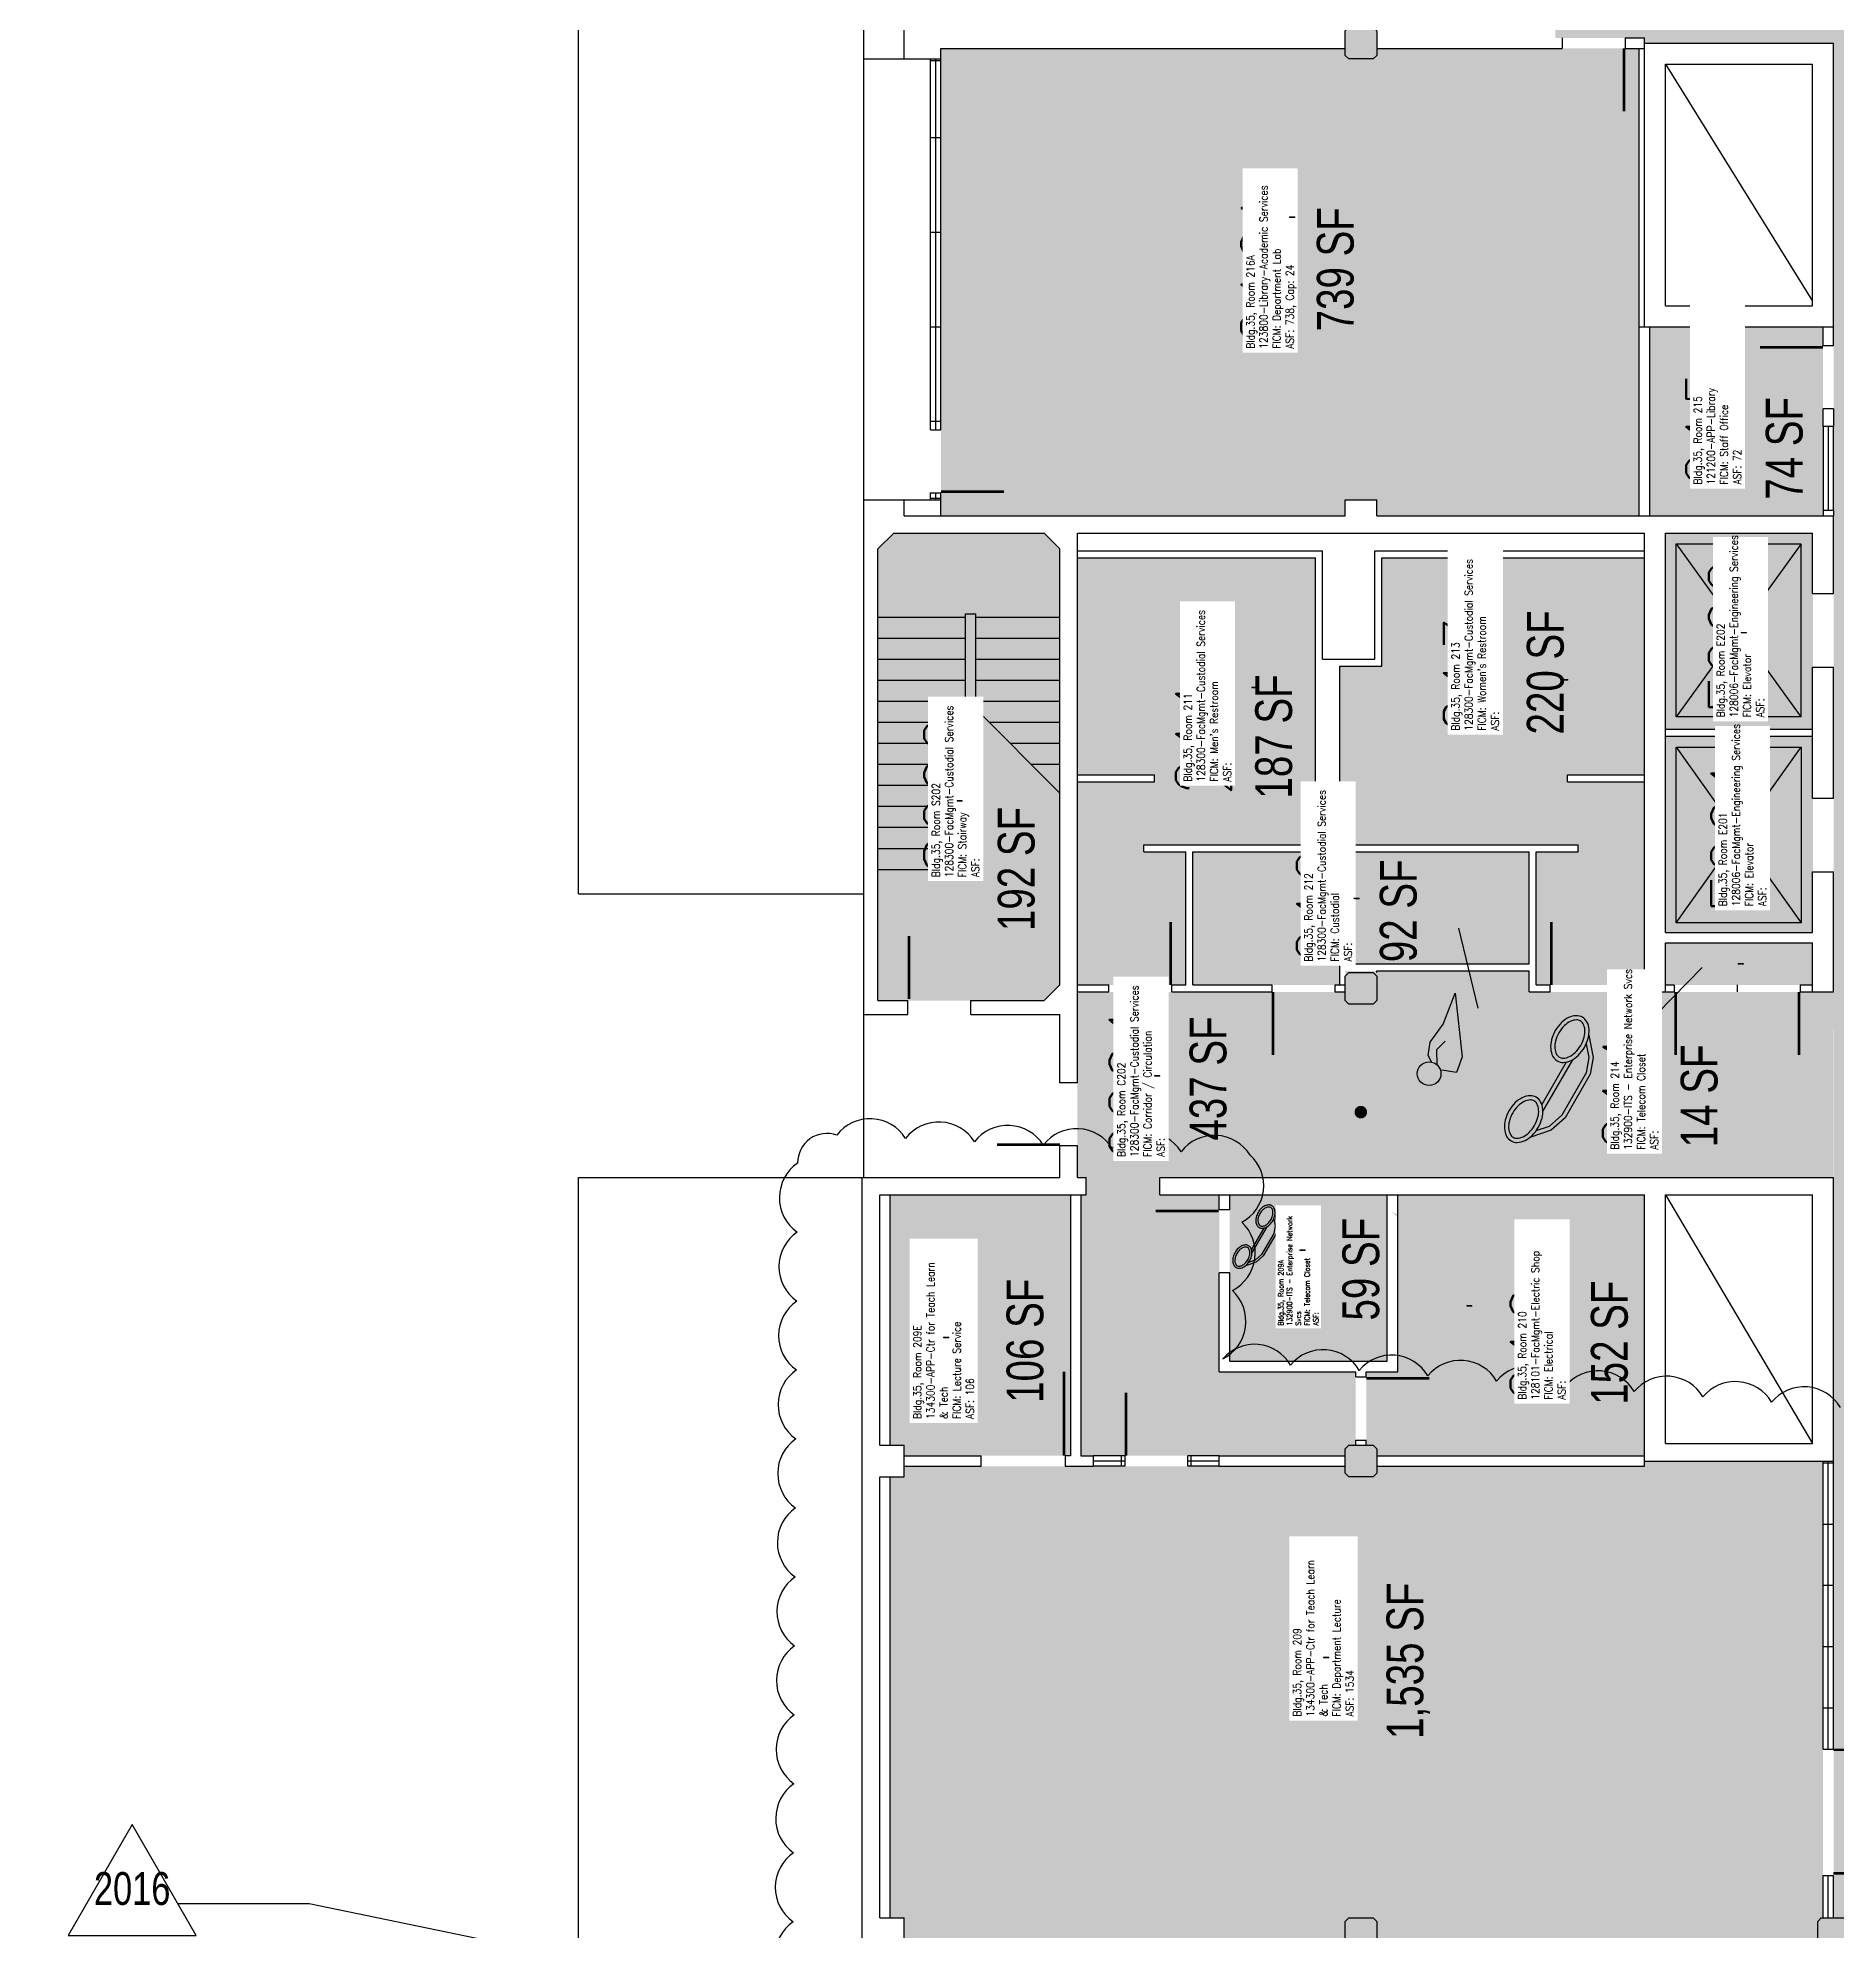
# Model space of a CAD drawing. Header units: inches. Extents: x -234 to 3525, y 0 to 2715.
# Drawn here: x -216 to 812, y 542 to 1623 of the extents above; entities that cross this region are included whole.
import ezdxf
from ezdxf import colors
from ezdxf.entities.mleader import LeaderData, LeaderLine
from ezdxf.enums import TextEntityAlignment as Align
from ezdxf.math import Vec2, Vec3

# ---------------------------------------------------------------- set-up
doc = ezdxf.new("R2010")
doc.units = ezdxf.units.IN
doc.header["$LTSCALE"] = 10
doc.header["$MEASUREMENT"] = 0
doc.layers.get('0').update_dxf_attribs({"linetype": 'CONTINUOUS'})
for name, color, linetype in [('A-COL', 5, 'CONTINUOUS'), ('A-COL-PATT', 7, 'CONTINUOUS'), ('A-DOOR', 2, 'CONTINUOUS'), ('A-FLOR', 3, 'CONTINUOUS'), ('A-GLAZ', 1, 'CONTINUOUS'), ('A-GLAZ-SILL', 2, 'CONTINUOUS'), ('A-IDEN-ICON', 4, 'CONTINUOUS'), ('A-IDEN-RNUM', 7, 'CONTINUOUS'), ('A-IDEN-SNUM', 4, 'CONTINUOUS'), ('A-IDEN-VNUM', 4, 'CONTINUOUS'), ('A-REV', 1, 'CONTINUOUS'), ('A-ROOF', 2, 'CONTINUOUS'), ('A-WALL', 5, 'CONTINUOUS'), ('AREA-TEXT', 3, 'CONTINUOUS'), ('Rooms-Category-Color', 7, 'CONTINUOUS'), ('Rooms-College-Color', 7, 'CONTINUOUS'), ('Rooms-Department-Color', 7, 'CONTINUOUS'), ('Rooms-Division-Color', 7, 'CONTINUOUS'), ('Rooms-Information', 7, 'CONTINUOUS')]:
    doc.layers.add(name, color=color, linetype=linetype)
doc.styles.add('AREA', font='arial.ttf', dxfattribs={"width": 0.75, "height": 21})
doc.styles.add('Arial', font='arial.ttf')
doc.styles.add('ROOMSNUMBER', font='TXT.SHX', dxfattribs={"height": 0.03})
doc.styles.add('ROOMVNUMBER', font='simplex.shx', dxfattribs={"width": 0.85})

# ---------------------------------------------------------------- blocks, each defined once
blk = doc.blocks.new('CPCUST')
for p, q in [((0.0262, -0.0408), (0.0446, -0.0406)), ((0.0297, -0.0341), (0.0376, -0.0302)), ((0.0376, -0.0302), (0.0533, -0.0324)), ((0.0446, -0.0406), (0.0543, -0.0505)), ((0.0533, -0.0324), (0.0745, -0.0479)), ((0.0171, -0.0639), (0.02, -0.0466)), ((0.0358, -0.0705), (0.0171, -0.0639)), ((0.1117, -0.0625), (0.0358, -0.0705)), ((0.0745, -0.0479), (0.1117, -0.0625))]:
    blk.add_line(p, q)
at = {"const_width": 0.015}
blk.add_lwpolyline([(-0.03, 0.05), (0.01, -0.0193)], dxfattribs=at)
at = {"const_width": 0.0075}
blk.add_lwpolyline([(-0.0332, 0.0481, 1), (-0.0268, 0.0519, 1)], format="xyb", close=True, dxfattribs=at)
blk.add_circle((0.0158, -0.0313), 0.0141)
blk = doc.blocks.new('CPMEN')
at = {"const_width": 0.015}
for points in [[(0.055, 0.01), (0.055, 0.05), (0.015, 0.05)], [(0.0151, 0.0101), (0.055, 0.05)]]:
    blk.add_lwpolyline(points, dxfattribs=at)
blk.add_lwpolyline([(-0.0575, -0.02, 1), (0.0275, -0.02, 1)], format="xyb", close=True, dxfattribs=at)
blk = doc.blocks.new('CPWOMEN')
at = {"const_width": 0.015}
blk.add_lwpolyline([(-0.0375, 0, 1), (0.0475, 0, 1)], format="xyb", close=True, dxfattribs=at)
for points in [[(0.005, -0.04), (0.005, -0.1)], [(-0.025, -0.07), (0.035, -0.07)]]:
    blk.add_lwpolyline(points, dxfattribs=at)
blk = doc.blocks.new('CPELECT')
blk.add_lwpolyline([(0.0623, 0.0629, 0, 0.03, 0), (0.0105, -0.0168, 0.03, 0.03, 0), (-0.0105, 0.0068, 0.03, 0, 0), (-0.0623, -0.0729, 0.03, 0, 0)], format="xyseb")
blk = doc.blocks.new('CPPHONE')
for p, q in [((0.0096, 0.0252), (-0.0196, -0.0252)), ((0.0169, 0.0279), (-0.0182, -0.0329))]:
    blk.add_line(p, q)
for points in [[(0.0288, 0.0786, 0.139889), (0.0216, 0.0804, 0.107118), (0.0122, 0.0781, 0.079812), (0.0039, 0.0722, 0.067459), (-0.0035, 0.0626, 0.067459), (-0.008, 0.0515, 0.079812), (-0.009, 0.0413, 0.107118), (-0.0064, 0.032, 0.139889), (-0.0012, 0.0267, 0.139889), (0.0061, 0.0248, 0.107118), (0.0155, 0.0272, 0.079812), (0.0238, 0.0331, 0.067459), (0.0312, 0.0426, 0.067459), (0.0357, 0.0538, 0.079812), (0.0367, 0.0639, 0.107118), (0.034, 0.0732, 0.139889)], [(0.0263, 0.0743, 0.139889), (0.0218, 0.0754, 0.107118), (0.0144, 0.0736, 0.079812), (0.0074, 0.0686, 0.067459), (0.0008, 0.0601, 0.067459), (-0.0032, 0.0502, 0.079812), (-0.004, 0.0417, 0.107118), (-0.0019, 0.0344, 0.139889), (0.0013, 0.031, 0.139889), (0.0059, 0.0298, 0.107118), (0.0133, 0.0317, 0.079812), (0.0203, 0.0367, 0.067459), (0.0268, 0.0451, 0.067459), (0.0309, 0.055, 0.079812), (0.0317, 0.0636, 0.107118), (0.0296, 0.0709, 0.139889)], [(-0.0262, -0.0167, 0.139889), (-0.0334, -0.0148, 0.107118), (-0.0428, -0.0172, 0.079812), (-0.0511, -0.0231, 0.067459), (-0.0585, -0.0326, 0.067459), (-0.063, -0.0438, 0.079812), (-0.064, -0.0539, 0.107118), (-0.0614, -0.0632, 0.139889), (-0.0562, -0.0686, 0.139889), (-0.0489, -0.0704, 0.107118), (-0.0395, -0.0681, 0.079812), (-0.0312, -0.0622, 0.067459), (-0.0238, -0.0526, 0.067459), (-0.0193, -0.0415, 0.079812), (-0.0183, -0.0313, 0.107118), (-0.021, -0.022, 0.139889)], [(-0.0287, -0.021, 0.139889), (-0.0332, -0.0198, 0.107118), (-0.0406, -0.0217, 0.079812), (-0.0476, -0.0267, 0.067459), (-0.0542, -0.0351, 0.067459), (-0.0582, -0.045, 0.079812), (-0.059, -0.0536, 0.107118), (-0.0569, -0.0609, 0.139889), (-0.0537, -0.0643, 0.139889), (-0.0491, -0.0654, 0.107118), (-0.0417, -0.0636, 0.079812), (-0.0347, -0.0586, 0.067459), (-0.0282, -0.0501, 0.067459), (-0.0241, -0.0402, 0.079812), (-0.0233, -0.0317, 0.107118), (-0.0254, -0.0244, 0.139889)]]:
    blk.add_lwpolyline(points, format="xyb", close=True)
for points in [[(0.0364, 0.0572), (0.0417, 0.0308), (0.0382, 0.0108), (0.0082, -0.0411), (-0.0083, -0.0558), (-0.0338, -0.0645)], [(0.0334, 0.047), (0.0366, 0.0307), (0.0334, 0.0126), (0.0043, -0.0379), (-0.0109, -0.0514), (-0.0265, -0.0567)]]:
    blk.add_lwpolyline(points)
blk = doc.blocks.new('COL')
at = {"layer": 'A-COL'}
blk.add_lwpolyline([(9, 7), (9, -7), (7, -9), (-7, -9), (-9, -7), (-9, 7), (-7, 9), (7, 9)], close=True, dxfattribs=at)
at = {"layer": 'A-COL-PATT', "const_width": 18}
blk.add_lwpolyline([(0, 9), (0, -9)], dxfattribs=at)
blk = doc.blocks.new('ProjectRev')
at = {"transparency": 16777216}
blk.add_lwpolyline([(0, 0.122), (-0.1221, -0.0895), (0.1221, -0.0895)], close=True, dxfattribs=at)
at = {"transparency": 16777216, "insert": (-0.1798, -0.1151), "char_height": 0.0625, "width": 0.24749, "attachment_point": 1, "style": 'Arial'}
blk.add_mtext('PJ#', dxfattribs=at)
at = {"transparency": 16777216, "style": 'Arial', "width": 0.75}
blk.add_attdef('YEAR', text='', height=0.0625, dxfattribs=at).set_placement((0, 0), align=Align.MIDDLE_CENTER)
at = {"transparency": 16777216, "style": 'Arial'}
blk.add_attdef('PROJECT', text='', height=0.0625, dxfattribs=at).set_placement((-0.0276, -0.1151), align=Align.TOP_LEFT)

msp = doc.modelspace()

# ---------------------------------------------------------------- hatches: boundary and pattern name
at = {"layer": 'Rooms-Category-Color', "true_color": 0x99d7b2}
msp.add_hatch(color=253, dxfattribs=at).paths.add_polyline_path([(810, 1079.4), (810, 1620), (702, 1620), (702, 1623), (651, 1623), (651, 1793), (705, 1793), (705, 2256), (810, 2256), (810, 2422), (1080, 2422), (1080, 2322), (1089, 2322), (1089, 2554), (1359, 2554), (1359, 2691), (1620, 2691), (1620, 2515.4), (1435.5, 2515.4), (1435.5, 2030.4), (2340, 2030.4), (2340, 2515.4), (1948.6, 2515.4), (1948.6, 2030.4), (1826.9, 2030.4), (1826.9, 2515.4), (1620.1, 2515.4), (1620.1, 2691), (2421, 2691), (2421, 2322), (2430, 2322), (2430, 2422), (2700, 2422), (2700, 2322), (2709, 2322), (2709, 2691), (3231, 2691), (3231, 2163), (2967, 2163), (2967, 1635), (2808, 1635), (2808, 1893), (2515, 1893), (2515, 1853), (2521, 1853), (2521, 1458), (2808, 1458), (2808, 1627), (2961, 1627), (2961, 1611), (2979, 1611), (2979, 1621), (3231, 1621), (3231, 1611), (3249, 1611), (3249, 1621), (3339, 1621), (3339, 1095), (2963, 1095), (2963, 1343), (2709, 1343), (2709, 1359), (2691, 1359), (2691, 1341), (2695, 1341), (2695, 1089), (2691, 1089), (2691, 1071), (2700, 1071), (2700, 678), (2433, 678), (2433, 813), (2322, 813), (2322, 1515), (918, 1515), (918, 1401), (1077, 1401), (1077, 1353), (1023, 1353), (1023, 1326), (918, 1326), (918, 1158), (1029, 1158), (1029, 1239), (1188, 1239), (1188, 810), (1185, 810), (1185, 672), (1185.1, 543), (810, 543)])
at = {"layer": 'Rooms-Category-Color', "true_color": 0xe3f498}
msp.add_hatch(color=61, dxfattribs=at).paths.add_polyline_path([(531, 1359), (531, 1350), (300, 1350), (300, 1354), (300, 1359), (300, 1363), (300, 1399), (300, 1509), (300, 1515), (300, 1611), (300, 1617), (483, 1617), (537, 1617), (543, 1617), (554, 1617), (559, 1617), (590, 1617), (595, 1617), (699, 1617), (699, 1458), (699, 1354), (699, 1350), (636, 1350), (600, 1350), (549, 1350), (549, 1359), (543, 1359), (537, 1359)])
at = {"layer": 'Rooms-Category-Color', "true_color": 0xfa9ba3}
msp.add_hatch(color=241, dxfattribs=at).paths.add_polyline_path([(705, 1458), (804, 1458), (804, 1350), (705, 1350)])
at = {"layer": 'Rooms-Category-Color', "true_color": 0xadadad}
for points in [[(264, 1073), (264, 1081), (264, 1129), (264, 1142), (264, 1331), (273, 1340), (359, 1340), (368, 1331), (368, 1082), (359, 1073), (317, 1073), (281, 1073)], [(798.2, 1228), (798.2, 1263.5), (798.2, 1305.5), (798, 1340), (714, 1340), (714, 1228)], [(416, 1158), (416, 1162), (514, 1162), (514, 1326), (506, 1326), (378, 1326), (378, 1322), (378, 1202), (422, 1202), (422, 1198), (378, 1198), (378, 1146), (378, 1142), (378, 1082), (396, 1082), (402, 1082), (432, 1082), (438, 1082), (440, 1082), (440, 1142), (440, 1158)], [(664, 1158), (640, 1158), (640, 1082), (648, 1082), (684, 1082), (702, 1082), (684, 1082), (702, 1082), (702, 1112), (702, 1198), (658, 1198), (658, 1202), (702, 1202), (702, 1326), (590, 1326), (552, 1326), (552, 1264), (528, 1264), (528, 1162), (664, 1162)], [(798.2, 1188.6), (798.2, 1224), (714, 1224), (714, 1112), (798, 1112), (798.2, 1146.6)], [(528, 1082), (528, 1094), (636, 1094), (636, 1158), (444, 1158), (444, 1082), (446, 1082), (449, 1082), (485, 1082), (487, 1082), (489, 1082), (523, 1082), (525, 1082)], [(714, 1106), (798, 1106), (798, 1082), (792, 1082), (791, 1082), (755, 1082), (720, 1082), (719, 1082), (714, 1082)], [(809.9, 972), (425, 972), (425, 962), (459, 962), (459, 861), (537, 861), (537, 819), (531, 813), (380, 813), (380, 962), (383, 962), (383, 972), (378, 972), (378, 990), (378, 1078), (531, 1078), (531, 1090), (636, 1090), (636, 1078), (810, 1078)], [(465, 917.5), (465, 962), (555, 962), (555, 867), (465, 867)], [(543, 858), (543, 861), (561, 861), (561, 962), (565, 962), (569, 962), (702, 962), (702, 816), (702, 813), (543, 813), (543, 822)]]:
    msp.add_hatch(color=253, dxfattribs=at).paths.add_polyline_path(points)
at = {"layer": 'Rooms-Category-Color', "true_color": 0xffff64}
for points in [[(271, 962), (374, 962), (374, 813), (279, 813), (279, 819), (271, 819)], [(801, 533), (801, 547), (803, 549), (804, 549), (804, 810), (702, 810), (702, 807), (549, 807), (549, 803.1), (547, 801), (533, 801), (531, 803), (531, 807), (279, 807), (279, 801), (271, 801), (271, 549), (279, 549), (279, 535), (300, 535), (300, 385), (807, 385), (807, 531), (803, 531)]]:
    msp.add_hatch(color=51, dxfattribs=at).paths.add_polyline_path(points)
at = {"layer": 'Rooms-College-Color', "true_color": 0x80bc67}
for points in [[(810, 1079.4), (810, 1620), (702, 1620), (702, 1623), (651, 1623), (651, 1793), (705, 1793), (705, 2256), (810, 2256), (810, 2422), (1080, 2422), (1080, 2322), (1089, 2322), (1089, 2554), (1359, 2554), (1359, 2691), (1620, 2691), (1620, 2515.4), (1435.5, 2515.4), (1435.5, 2030.4), (2340, 2030.4), (2340, 2515.4), (1948.6, 2515.4), (1948.6, 2030.4), (1826.9, 2030.4), (1826.9, 2515.4), (1620.1, 2515.4), (1620.1, 2691), (2421, 2691), (2421, 2322), (2430, 2322), (2430, 2422), (2700, 2422), (2700, 2322), (2709, 2322), (2709, 2691), (3231, 2691), (3231, 2163), (2967, 2163), (2967, 1635), (2808, 1635), (2808, 1893), (2515, 1893), (2515, 1853), (2521, 1853), (2521, 1458), (2808, 1458), (2808, 1627), (2961, 1627), (2961, 1611), (2979, 1611), (2979, 1621), (3231, 1621), (3231, 1611), (3249, 1611), (3249, 1621), (3339, 1621), (3339, 1095), (2963, 1095), (2963, 1343), (2709, 1343), (2709, 1359), (2691, 1359), (2691, 1341), (2695, 1341), (2695, 1089), (2691, 1089), (2691, 1071), (2700, 1071), (2700, 678), (2433, 678), (2433, 813), (2322, 813), (2322, 1515), (918, 1515), (918, 1401), (1077, 1401), (1077, 1353), (1023, 1353), (1023, 1326), (918, 1326), (918, 1158), (1029, 1158), (1029, 1239), (1188, 1239), (1188, 810), (1185, 810), (1185, 672), (1185.1, 543), (810, 543)], [(531, 1359), (531, 1350), (300, 1350), (300, 1354), (300, 1359), (300, 1363), (300, 1399), (300, 1509), (300, 1515), (300, 1611), (300, 1617), (483, 1617), (537, 1617), (543, 1617), (554, 1617), (559, 1617), (590, 1617), (595, 1617), (699, 1617), (699, 1458), (699, 1354), (699, 1350), (636, 1350), (600, 1350), (549, 1350), (549, 1359), (543, 1359), (537, 1359)], [(705, 1458), (804, 1458), (804, 1350), (705, 1350)]]:
    msp.add_hatch(color=83, dxfattribs=at).paths.add_polyline_path(points)
at = {"layer": 'Rooms-College-Color', "true_color": 0xadadad}
for points in [[(264, 1073), (264, 1081), (264, 1129), (264, 1142), (264, 1331), (273, 1340), (359, 1340), (368, 1331), (368, 1082), (359, 1073), (317, 1073), (281, 1073)], [(798.2, 1228), (798.2, 1263.5), (798.2, 1305.5), (798, 1340), (714, 1340), (714, 1228)], [(416, 1158), (416, 1162), (514, 1162), (514, 1326), (506, 1326), (378, 1326), (378, 1322), (378, 1202), (422, 1202), (422, 1198), (378, 1198), (378, 1146), (378, 1142), (378, 1082), (396, 1082), (402, 1082), (432, 1082), (438, 1082), (440, 1082), (440, 1142), (440, 1158)], [(664, 1158), (640, 1158), (640, 1082), (648, 1082), (684, 1082), (702, 1082), (684, 1082), (702, 1082), (702, 1112), (702, 1198), (658, 1198), (658, 1202), (702, 1202), (702, 1326), (590, 1326), (552, 1326), (552, 1264), (528, 1264), (528, 1162), (664, 1162)], [(798.2, 1188.6), (798.2, 1224), (714, 1224), (714, 1112), (798, 1112), (798.2, 1146.6)], [(528, 1082), (528, 1094), (636, 1094), (636, 1158), (444, 1158), (444, 1082), (446, 1082), (449, 1082), (485, 1082), (487, 1082), (489, 1082), (523, 1082), (525, 1082)], [(714, 1106), (798, 1106), (798, 1082), (792, 1082), (791, 1082), (755, 1082), (720, 1082), (719, 1082), (714, 1082)], [(809.9, 972), (425, 972), (425, 962), (459, 962), (459, 861), (537, 861), (537, 819), (531, 813), (380, 813), (380, 962), (383, 962), (383, 972), (378, 972), (378, 990), (378, 1078), (531, 1078), (531, 1090), (636, 1090), (636, 1078), (810, 1078)], [(465, 917.5), (465, 962), (555, 962), (555, 867), (465, 867)], [(543, 858), (543, 861), (561, 861), (561, 962), (565, 962), (569, 962), (702, 962), (702, 816), (702, 813), (543, 813), (543, 822)]]:
    msp.add_hatch(color=253, dxfattribs=at).paths.add_polyline_path(points)
at = {"layer": 'Rooms-College-Color', "true_color": 0xffff64}
for points in [[(271, 962), (374, 962), (374, 813), (279, 813), (279, 819), (271, 819)], [(801, 533), (801, 547), (803, 549), (804, 549), (804, 810), (702, 810), (702, 807), (549, 807), (549, 803.1), (547, 801), (533, 801), (531, 803), (531, 807), (279, 807), (279, 801), (271, 801), (271, 549), (279, 549), (279, 535), (300, 535), (300, 385), (807, 385), (807, 531), (803, 531)]]:
    msp.add_hatch(color=51, dxfattribs=at).paths.add_polyline_path(points)
at = {"layer": 'Rooms-Department-Color', "true_color": 0x62f98f}
for points in [[(810, 1079.4), (810, 1620), (702, 1620), (702, 1623), (651, 1623), (651, 1793), (705, 1793), (705, 2256), (810, 2256), (810, 2422), (1080, 2422), (1080, 2322), (1089, 2322), (1089, 2554), (1359, 2554), (1359, 2691), (1620, 2691), (1620, 2515.4), (1435.5, 2515.4), (1435.5, 2030.4), (2340, 2030.4), (2340, 2515.4), (1948.6, 2515.4), (1948.6, 2030.4), (1826.9, 2030.4), (1826.9, 2515.4), (1620.1, 2515.4), (1620.1, 2691), (2421, 2691), (2421, 2322), (2430, 2322), (2430, 2422), (2700, 2422), (2700, 2322), (2709, 2322), (2709, 2691), (3231, 2691), (3231, 2163), (2967, 2163), (2967, 1635), (2808, 1635), (2808, 1893), (2515, 1893), (2515, 1853), (2521, 1853), (2521, 1458), (2808, 1458), (2808, 1627), (2961, 1627), (2961, 1611), (2979, 1611), (2979, 1621), (3231, 1621), (3231, 1611), (3249, 1611), (3249, 1621), (3339, 1621), (3339, 1095), (2963, 1095), (2963, 1343), (2709, 1343), (2709, 1359), (2691, 1359), (2691, 1341), (2695, 1341), (2695, 1089), (2691, 1089), (2691, 1071), (2700, 1071), (2700, 678), (2433, 678), (2433, 813), (2322, 813), (2322, 1515), (918, 1515), (918, 1401), (1077, 1401), (1077, 1353), (1023, 1353), (1023, 1326), (918, 1326), (918, 1158), (1029, 1158), (1029, 1239), (1188, 1239), (1188, 810), (1185, 810), (1185, 672), (1185.1, 543), (810, 543)], [(531, 1359), (531, 1350), (300, 1350), (300, 1354), (300, 1359), (300, 1363), (300, 1399), (300, 1509), (300, 1515), (300, 1611), (300, 1617), (483, 1617), (537, 1617), (543, 1617), (554, 1617), (559, 1617), (590, 1617), (595, 1617), (699, 1617), (699, 1458), (699, 1354), (699, 1350), (636, 1350), (600, 1350), (549, 1350), (549, 1359), (543, 1359), (537, 1359)], [(705, 1458), (804, 1458), (804, 1350), (705, 1350)], [(271, 962), (374, 962), (374, 813), (279, 813), (279, 819), (271, 819)], [(801, 533), (801, 547), (803, 549), (804, 549), (804, 810), (702, 810), (702, 807), (549, 807), (549, 803.1), (547, 801), (533, 801), (531, 803), (531, 807), (279, 807), (279, 801), (271, 801), (271, 549), (279, 549), (279, 535), (300, 535), (300, 385), (807, 385), (807, 531), (803, 531)]]:
    msp.add_hatch(color=91, dxfattribs=at).paths.add_polyline_path(points)
at = {"layer": 'Rooms-Department-Color', "true_color": 0xacacac}
for points in [[(264, 1073), (264, 1081), (264, 1129), (264, 1142), (264, 1331), (273, 1340), (359, 1340), (368, 1331), (368, 1082), (359, 1073), (317, 1073), (281, 1073)], [(798.2, 1228), (798.2, 1263.5), (798.2, 1305.5), (798, 1340), (714, 1340), (714, 1228)], [(416, 1158), (416, 1162), (514, 1162), (514, 1326), (506, 1326), (378, 1326), (378, 1322), (378, 1202), (422, 1202), (422, 1198), (378, 1198), (378, 1146), (378, 1142), (378, 1082), (396, 1082), (402, 1082), (432, 1082), (438, 1082), (440, 1082), (440, 1142), (440, 1158)], [(664, 1158), (640, 1158), (640, 1082), (648, 1082), (684, 1082), (702, 1082), (684, 1082), (702, 1082), (702, 1112), (702, 1198), (658, 1198), (658, 1202), (702, 1202), (702, 1326), (590, 1326), (552, 1326), (552, 1264), (528, 1264), (528, 1162), (664, 1162)], [(798.2, 1188.6), (798.2, 1224), (714, 1224), (714, 1112), (798, 1112), (798.2, 1146.6)], [(528, 1082), (528, 1094), (636, 1094), (636, 1158), (444, 1158), (444, 1082), (446, 1082), (449, 1082), (485, 1082), (487, 1082), (489, 1082), (523, 1082), (525, 1082)], [(714, 1106), (798, 1106), (798, 1082), (792, 1082), (791, 1082), (755, 1082), (720, 1082), (719, 1082), (714, 1082)], [(809.9, 972), (425, 972), (425, 962), (459, 962), (459, 861), (537, 861), (537, 819), (531, 813), (380, 813), (380, 962), (383, 962), (383, 972), (378, 972), (378, 990), (378, 1078), (531, 1078), (531, 1090), (636, 1090), (636, 1078), (810, 1078)], [(465, 917.5), (465, 962), (555, 962), (555, 867), (465, 867)], [(543, 858), (543, 861), (561, 861), (561, 962), (565, 962), (569, 962), (702, 962), (702, 816), (702, 813), (543, 813), (543, 822)]]:
    msp.add_hatch(color=253, dxfattribs=at).paths.add_polyline_path(points)
at = {"layer": 'Rooms-Division-Color', "true_color": 0x62f98f}
for points in [[(810, 1079.4), (810, 1620), (702, 1620), (702, 1623), (651, 1623), (651, 1793), (705, 1793), (705, 2256), (810, 2256), (810, 2422), (1080, 2422), (1080, 2322), (1089, 2322), (1089, 2554), (1359, 2554), (1359, 2691), (1620, 2691), (1620, 2515.4), (1435.5, 2515.4), (1435.5, 2030.4), (2340, 2030.4), (2340, 2515.4), (1948.6, 2515.4), (1948.6, 2030.4), (1826.9, 2030.4), (1826.9, 2515.4), (1620.1, 2515.4), (1620.1, 2691), (2421, 2691), (2421, 2322), (2430, 2322), (2430, 2422), (2700, 2422), (2700, 2322), (2709, 2322), (2709, 2691), (3231, 2691), (3231, 2163), (2967, 2163), (2967, 1635), (2808, 1635), (2808, 1893), (2515, 1893), (2515, 1853), (2521, 1853), (2521, 1458), (2808, 1458), (2808, 1627), (2961, 1627), (2961, 1611), (2979, 1611), (2979, 1621), (3231, 1621), (3231, 1611), (3249, 1611), (3249, 1621), (3339, 1621), (3339, 1095), (2963, 1095), (2963, 1343), (2709, 1343), (2709, 1359), (2691, 1359), (2691, 1341), (2695, 1341), (2695, 1089), (2691, 1089), (2691, 1071), (2700, 1071), (2700, 678), (2433, 678), (2433, 813), (2322, 813), (2322, 1515), (918, 1515), (918, 1401), (1077, 1401), (1077, 1353), (1023, 1353), (1023, 1326), (918, 1326), (918, 1158), (1029, 1158), (1029, 1239), (1188, 1239), (1188, 810), (1185, 810), (1185, 672), (1185.1, 543), (810, 543)], [(531, 1359), (531, 1350), (300, 1350), (300, 1354), (300, 1359), (300, 1363), (300, 1399), (300, 1509), (300, 1515), (300, 1611), (300, 1617), (483, 1617), (537, 1617), (543, 1617), (554, 1617), (559, 1617), (590, 1617), (595, 1617), (699, 1617), (699, 1458), (699, 1354), (699, 1350), (636, 1350), (600, 1350), (549, 1350), (549, 1359), (543, 1359), (537, 1359)], [(705, 1458), (804, 1458), (804, 1350), (705, 1350)], [(271, 962), (374, 962), (374, 813), (279, 813), (279, 819), (271, 819)], [(801, 533), (801, 547), (803, 549), (804, 549), (804, 810), (702, 810), (702, 807), (549, 807), (549, 803.1), (547, 801), (533, 801), (531, 803), (531, 807), (279, 807), (279, 801), (271, 801), (271, 549), (279, 549), (279, 535), (300, 535), (300, 385), (807, 385), (807, 531), (803, 531)]]:
    msp.add_hatch(color=91, dxfattribs=at).paths.add_polyline_path(points)
at = {"layer": 'Rooms-Division-Color', "true_color": 0xadadad}
for points in [[(264, 1073), (264, 1081), (264, 1129), (264, 1142), (264, 1331), (273, 1340), (359, 1340), (368, 1331), (368, 1082), (359, 1073), (317, 1073), (281, 1073)], [(798.2, 1228), (798.2, 1263.5), (798.2, 1305.5), (798, 1340), (714, 1340), (714, 1228)], [(416, 1158), (416, 1162), (514, 1162), (514, 1326), (506, 1326), (378, 1326), (378, 1322), (378, 1202), (422, 1202), (422, 1198), (378, 1198), (378, 1146), (378, 1142), (378, 1082), (396, 1082), (402, 1082), (432, 1082), (438, 1082), (440, 1082), (440, 1142), (440, 1158)], [(664, 1158), (640, 1158), (640, 1082), (648, 1082), (684, 1082), (702, 1082), (684, 1082), (702, 1082), (702, 1112), (702, 1198), (658, 1198), (658, 1202), (702, 1202), (702, 1326), (590, 1326), (552, 1326), (552, 1264), (528, 1264), (528, 1162), (664, 1162)], [(798.2, 1188.6), (798.2, 1224), (714, 1224), (714, 1112), (798, 1112), (798.2, 1146.6)], [(528, 1082), (528, 1094), (636, 1094), (636, 1158), (444, 1158), (444, 1082), (446, 1082), (449, 1082), (485, 1082), (487, 1082), (489, 1082), (523, 1082), (525, 1082)], [(714, 1106), (798, 1106), (798, 1082), (792, 1082), (791, 1082), (755, 1082), (720, 1082), (719, 1082), (714, 1082)], [(809.9, 972), (425, 972), (425, 962), (459, 962), (459, 861), (537, 861), (537, 819), (531, 813), (380, 813), (380, 962), (383, 962), (383, 972), (378, 972), (378, 990), (378, 1078), (531, 1078), (531, 1090), (636, 1090), (636, 1078), (810, 1078)], [(465, 917.5), (465, 962), (555, 962), (555, 867), (465, 867)], [(543, 858), (543, 861), (561, 861), (561, 962), (565, 962), (569, 962), (702, 962), (702, 816), (702, 813), (543, 813), (543, 822)]]:
    msp.add_hatch(color=253, dxfattribs=at).paths.add_polyline_path(points)

# ---------------------------------------------------------------- linework, layer by layer
at = {"layer": 'A-DOOR'}
for points in [[(690.3, 1617, 1.5, 1.5, 0), (690.3, 1581, 0, 0, 0), (689.5, 1581, 0, 0, -0.414214), (655, 1618.5, 0, 0, -0.414214)], [(804, 1446.2, 1.5, 1.5, 0), (768, 1446.2, 0, 0, 0), (768, 1445.5, 0, 0, 0.414214), (805.5, 1411, 0, 0, 0.414214)], [(300, 1363.7, 1.5, 1.5, 0), (336, 1363.7, 0, 0, 0), (336, 1364.5, 0, 0, 0.414214), (298.5, 1399, 0, 0, 0.414214)], [(431.3, 1082, 1.5, 1.5, 0), (431.3, 1118, 0, 0, 0), (430.5, 1118, 0, 0, 0.414214), (396, 1080.5, 0, 0, 0.414214)], [(648.8, 1082, 1.5, 1.5, 0), (648.8, 1118, 0, 0, 0), (649.5, 1118, 0, 0, -0.414214), (684, 1080.5, 0, 0, -0.414214)], [(281.8, 1074, 1.5, 1.5, 0), (281.8, 1110, 0, 0, 0), (282.5, 1110, 0, 0, -0.414214), (317, 1072.5, 0, 0, -0.414214)], [(489.8, 1078, 1.5, 1.5, 0), (489.8, 1042, 0, 0, 0), (490.5, 1042, 0, 0, 0.414214), (525, 1079.5, 0, 0, 0.414214)], [(719.8, 1078, 1.5, 1.5, 0), (719.8, 1042, 0, 0, 0), (720.5, 1042, 0, 0, 0.414214), (755, 1079.5, 0, 0, 0.414214)], [(790.3, 1078, 1.5, 1.5, 0), (790.3, 1042, 0, 0, 0), (789.5, 1042, 0, 0, -0.414214), (755, 1079.5, 0, 0, -0.414214)], [(368, 990.7, 1.5, 1.5, 0), (332, 990.7, 0, 0, 0), (332, 991.5, 0, 0, -0.414214), (369.5, 1026, 0, 0, -0.414214)], [(458.7, 952.8, 1.5, 1.5, 0), (422.7, 952.8, 0, 0, 0), (422.7, 952.1, 0, 0, 0.414214), (460.2, 917.6, 0, 0, 0.414214)], [(370.3, 813, 1.5, 1.5, 0), (370.3, 861, 0, 0, 0), (370.3, 861, 0, 0, 0.361843), (323, 811.5, 0, 0, 0.414214)], [(543, 857.2, 1.5, 1.5, 0), (579, 857.2, 0, 0, 0), (579, 856.5, 0, 0, -0.414214), (541.5, 822, 0, 0, -0.414214)], [(405.8, 813, 1.5, 1.5, 0), (405.8, 849, 0, 0, 0), (406.5, 849, 0, 0, -0.414214), (441, 811.5, 0, 0, -0.414214)], [(809.9, 645, 1.5, 1.5, 0), (845.9, 645, 0, 0, 0), (845.9, 644.3, 0, 0, -0.414214), (808.4, 609.8, 0, 0, -0.414214)], [(809.9, 574.5, 1.5, 1.5, 0), (845.9, 574.5, 0, 0, 0), (845.9, 575.3, 0, 0, 0.414214), (808.4, 609.8, 0, 0, 0.414214)]]:
    msp.add_lwpolyline(points, format="xyseb", dxfattribs=at)
at = {"layer": 'A-FLOR'}
for p, q in [((714, 1608), (798, 1472.5)), ((720, 1235.2), (720, 1333.9)), ((720, 1333.9), (791.3, 1333.9)), ((720, 1333.9), (791.3, 1235.2)), ((791.5, 1333.9), (720.1, 1235.2)), ((791.3, 1333.9), (791.3, 1235.2)), ((264, 1292), (314, 1292)), ((314, 1294), (320, 1294)), ((314, 1146), (314, 1294)), ((320, 1146), (320, 1294)), ((320, 1292), (368, 1292)), ((264, 1280), (314, 1280)), ((320, 1280), (368, 1280)), ((264, 1268), (314, 1268)), ((320, 1268), (368, 1268)), ((264, 1256), (314, 1256)), ((320, 1256), (368, 1256)), ((264, 1244), (314, 1244)), ((320, 1244), (368, 1244)), ((368, 1191.6), (320, 1239.7)), ((791.3, 1235.2), (720, 1235.2)), ((264, 1232), (314, 1232)), ((327.7, 1232), (368, 1232)), ((264, 1220), (314, 1220)), ((339.7, 1220), (368, 1220)), ((720.1, 1117.5), (720.1, 1217.7)), ((720.1, 1217.7), (791.5, 1217.7)), ((720.1, 1217.7), (791.5, 1117.5)), ((720.1, 1117.5), (791.5, 1217.7)), ((791.5, 1217.7), (791.5, 1117.5)), ((264, 1208), (314, 1208)), ((351.7, 1208), (368, 1208)), ((264, 1196), (314, 1196)), ((264, 1184), (314, 1184)), ((264, 1172), (314, 1172)), ((264, 1160), (314, 1160)), ((264, 1148), (314, 1148)), ((314, 1146), (320, 1146)), ((791.5, 1117.5), (720.1, 1117.5)), ((256, 972), (256, 1065)), ((714, 962), (798, 820))]:
    msp.add_line(p, q, dxfattribs=at)
at = {"layer": 'A-GLAZ'}
for p, q in [((297, 1399), (297, 1611)), ((294, 1610), (300, 1610)), ((294, 1566), (300, 1566)), ((294, 1512), (300, 1512)), ((294, 1458), (300, 1458)), ((294, 1404), (300, 1404)), ((807, 1401), (807, 1353)), ((297, 1359), (297, 1363)), ((294, 1360), (300, 1360)), ((405, 810), (387, 810)), ((459, 810), (441, 810)), ((804, 809), (810, 809)), ((807, 645.3), (807, 810)), ((804, 774), (810, 774)), ((804, 739), (810, 739)), ((804, 704), (810, 704)), ((804, 669), (810, 669)), ((804, 645.3), (810, 645.3)), ((804, 573.3), (810, 573.3)), ((807, 549), (807, 573.3))]:
    msp.add_line(p, q, dxfattribs=at)
at = {"layer": 'A-GLAZ-SILL'}
for p, q in [((294, 1399), (294, 1611)), ((300, 1399), (300, 1611)), ((804, 1401), (804, 1353)), ((810, 1353), (810, 1401)), ((294, 1359), (294, 1363)), ((300, 1359), (300, 1363)), ((405, 813), (387, 813)), ((403, 813), (403, 807)), ((405, 813), (405, 807)), ((441, 807), (441, 813)), ((459, 813), (441, 813)), ((443, 807), (443, 813)), ((405, 807), (387, 807)), ((459, 807), (441, 807)), ((804, 645.3), (804, 810)), ((810, 645.3), (810, 810)), ((804, 549), (804, 573.3)), ((810, 549), (810, 573.3))]:
    msp.add_line(p, q, dxfattribs=at)
at = {"layer": 'A-IDEN-ICON'}
msp.add_line((606.9, 1068.7), (595.9, 1114.4), dxfattribs=at)
at = {"layer": 'A-IDEN-VNUM'}
msp.add_line((700.8, 1057.1), (734.9, 1091.9), dxfattribs=at)
at = {"layer": 'A-REV'}
msp.add_lwpolyline([(813.9, 840.6, 0.520567), (774.6, 843.6, 0.520567), (735.4, 846.6, 0.520567), (696.1, 849.7, 0.520567), (656.8, 852.7, 0.520567), (617.5, 855.7, 0.520567), (578.2, 858.7, 0.520567), (539, 861.8, 0.520567), (499.7, 864.8, 0.520567), (461.1, 868.3, 0.520567), (466.5, 907.4, 0.520567), (471.9, 946.4, 0.520567), (476.6, 984.8, 0.520567), (437.2, 986.7, 0.520567), (397.9, 988.6, 0.520567), (358.5, 990.5, 0.520567), (319.2, 992.4, 0.520567), (279.8, 994.3, 0.520567), (240.5, 996.2, 0.520567), (218.1, 980.2, 0.520567), (217.8, 940.8, 0.520567), (217.6, 901.4, 0.520567), (217.4, 862, 0.520567), (217.1, 822.6, 0.520567), (216.9, 783.2, 0.520567), (216.7, 743.8, 0.520567), (216.4, 704.4, 0.520567), (216.2, 665, 0.520567), (216, 625.6, 0.520567), (215.7, 586.2, 0.520567), (215.5, 546.8, 0.520567), (215.2, 507.4, 0.520567)], format="xyb", dxfattribs=at)
at = {"layer": 'A-ROOF'}
for p, q in [((93, 1620), (93, 2553)), ((93, 1134), (93, 1620)), ((256, 1359), (256, 1611)), ((93, 1134), (256, 1134)), ((93, 393), (93, 972)), ((93, 972), (255, 972))]:
    msp.add_line(p, q, dxfattribs=at)
at = {"layer": 'A-WALL'}
for p, q in [((256, 1611), (256, 2439)), ((279, 1611), (279, 1629)), ((655, 1623), (655, 1617)), ((691, 1623), (691, 1617)), ((691, 1623), (702, 1623)), ((702, 1620), (702, 1623)), ((256, 1611), (279, 1611)), ((279, 1611), (300, 1611)), ((300, 1617), (531, 1617)), ((300, 1611), (300, 1617)), ((549, 1617), (655, 1617)), ((691, 1617), (702, 1617)), ((699, 1350), (699, 1617)), ((702, 1458), (702, 1620)), ((702, 1620), (810, 1620)), ((810, 1458), (810, 1620)), ((714, 1470), (714, 1608)), ((714, 1608), (798, 1608)), ((798, 1470), (798, 1608)), ((714, 1470), (798, 1470)), ((699, 1458), (702, 1458)), ((702, 1458), (810, 1458)), ((705, 1350), (705, 1458)), ((804, 1447), (804, 1458)), ((810, 1447), (810, 1458)), ((810, 1447), (804, 1447)), ((810, 1411), (804, 1411)), ((804, 1401), (804, 1411)), ((810, 1411), (810, 1401)), ((294, 1399), (300, 1399)), ((810, 1401), (804, 1401)), ((294, 1363), (300, 1363)), ((256, 1142), (256, 1359)), ((256, 1359), (279, 1359)), ((279, 1359), (300, 1359)), ((279, 1350), (279, 1359)), ((300, 1350), (300, 1359)), ((531, 1350), (531, 1359)), ((531, 1359), (549, 1359)), ((549, 1350), (549, 1359)), ((810, 1353), (804, 1353)), ((804, 1353), (804, 1350)), ((810, 1353), (810, 1350)), ((279, 1350), (531, 1350)), ((549, 1350), (810, 1350)), ((810, 1305.5), (810, 1350)), ((273, 1340), (264, 1331)), ((264, 1142), (264, 1331)), ((273, 1340), (359, 1340)), ((368, 1331), (359, 1340)), ((368, 1082), (368, 1331)), ((378, 1340), (702, 1340)), ((378, 1026), (378, 1340)), ((378, 1330), (518, 1330)), ((518, 1268), (518, 1330)), ((548, 1330), (702, 1330)), ((548, 1268), (548, 1330)), ((702, 1078), (702, 1340)), ((714, 1112), (714, 1340)), ((714, 1340), (798, 1340)), ((798, 1305.5), (798, 1340)), ((378, 1326), (514, 1326)), ((514, 1162), (514, 1326)), ((552, 1326), (702, 1326)), ((552, 1264), (552, 1326)), ((798, 1305.5), (810, 1305.5)), ((518, 1268), (548, 1268)), ((528, 1162), (528, 1264)), ((528, 1264), (552, 1264)), ((798, 1263.5), (810, 1263.5)), ((798, 1188.6), (798, 1263.5)), ((810, 1188.6), (810, 1263.5)), ((714, 1228), (798, 1228)), ((714, 1224), (798, 1224)), ((378, 1202), (422, 1202)), ((422, 1198), (422, 1202)), ((658, 1202), (702, 1202)), ((658, 1198), (658, 1202)), ((378, 1198), (422, 1198)), ((658, 1198), (702, 1198)), ((798, 1188.6), (810, 1188.6)), ((416, 1162), (664, 1162)), ((416, 1158), (416, 1162)), ((416, 1158), (440, 1158)), ((440, 1082), (440, 1158)), ((444, 1082), (444, 1158)), ((444, 1158), (636, 1158)), ((636, 1094), (636, 1158)), ((640, 1082), (640, 1158)), ((640, 1158), (664, 1158)), ((664, 1158), (664, 1162)), ((797.9, 1146.6), (810, 1146.6)), ((798, 1112), (798, 1146.6)), ((810, 1078), (810, 1146.6)), ((256, 1065), (256, 1142)), ((264, 1073), (264, 1142)), ((714, 1112), (798, 1112)), ((714, 1106), (798, 1106)), ((714, 1078), (714, 1106)), ((798, 1078), (798, 1106)), ((528, 1094), (636, 1094)), ((528, 1082), (528, 1094)), ((359, 1073), (368, 1082)), ((378, 1082), (396, 1082)), ((396, 1078), (396, 1082)), ((432, 1078), (432, 1082)), ((432, 1082), (440, 1082)), ((444, 1082), (489, 1082)), ((489, 1082), (489, 1078)), ((525, 1082), (525, 1078)), ((525, 1082), (531, 1082)), ((549, 1090), (636, 1090)), ((549, 1089), (549, 1090)), ((636, 1078), (636, 1090)), ((640, 1082), (648, 1082)), ((648, 1078), (648, 1082)), ((684, 1078), (684, 1082)), ((684, 1082), (702, 1082)), ((714, 1082), (719, 1082)), ((719, 1082), (719, 1078)), ((755, 1082), (755, 1078)), ((791, 1082), (791, 1078)), ((791, 1082), (798, 1082)), ((264, 1073), (281, 1073)), ((281, 1065), (281, 1073)), ((317, 1065), (317, 1073)), ((317, 1073), (359, 1073)), ((378, 1078), (396, 1078)), ((432, 1078), (489, 1078)), ((525, 1078), (531, 1078)), ((636, 1078), (648, 1078)), ((684, 1078), (702, 1078)), ((702, 1078), (714, 1078)), ((714, 1078), (719, 1078)), ((791, 1078), (798, 1078)), ((798, 1078), (810, 1078)), ((256, 1065), (281, 1065)), ((317, 1065), (368, 1065)), ((368, 1026), (368, 1065)), ((378, 1026), (368, 1026)), ((378, 990), (368, 990)), ((368, 972), (368, 990)), ((378, 972), (378, 990)), ((255, 531), (255, 972)), ((255, 972), (368, 972)), ((378, 972), (383, 972)), ((383, 962), (383, 972)), ((425, 962), (425, 972)), ((425, 972), (810, 972)), ((810, 810), (810, 972)), ((265, 962), (383, 962)), ((265, 819), (265, 962)), ((271, 819), (271, 962)), ((374, 962), (374, 813)), ((380, 962), (380, 813)), ((425, 962), (702, 962)), ((459, 953.4), (459, 962)), ((465, 953.4), (459, 953.4)), ((465, 953.4), (465, 962)), ((555, 867), (555, 962)), ((561, 861), (561, 962)), ((702, 810), (702, 962)), ((714, 820), (714, 962)), ((714, 962), (798, 962)), ((798, 820), (798, 962)), ((465, 917.5), (459, 917.5)), ((459, 861), (459, 917.5)), ((465, 867), (465, 917.5)), ((465, 867), (555, 867)), ((459, 861), (537, 861)), ((537, 858), (537, 861)), ((537, 858), (543, 858)), ((543, 858), (543, 861)), ((543, 861), (561, 861)), ((537, 822), (543, 822)), ((537, 819), (537, 822)), ((543, 819), (543, 822)), ((265, 819), (279, 819)), ((279, 801), (279, 819)), ((279, 813), (323, 813)), ((323, 807), (323, 813)), ((371, 813), (371, 807)), ((374, 813), (371, 813)), ((380, 813), (387, 813)), ((387, 813), (387, 807)), ((459, 813), (531, 813)), ((459, 807), (459, 813)), ((549, 813), (702, 813)), ((702, 807), (702, 813)), ((714, 820), (798, 820)), ((265, 549), (265, 801)), ((265, 801), (279, 801)), ((271, 549), (271, 801)), ((279, 807), (323, 807)), ((371, 807), (387, 807)), ((459, 807), (531, 807)), ((549, 807), (702, 807)), ((702, 810), (810, 810)), ((265, 549), (279, 549)), ((279, 531), (279, 549))]:
    msp.add_line(p, q, dxfattribs=at)

# ---------------------------------------------------------------- block references
at = {"xscale": 0.9999999962747097, "yscale": 0.9999999962747097, "zscale": 0.9999999962747097}
for p in [(540, 1620), (540, 1080), (540, 810), (540, 540), (810, 540)]:
    msp.add_blockref('COL', p, dxfattribs=at)
at = {"layer": 'A-IDEN-ICON'}
for name, p, xscale, yscale, zscale, rotation in [('CPMEN', (415, 1288.1), 480, 480, 480, 89.99999996931751), ('CPWOMEN', (574, 1194.6), 480, 480, 480, 89.99999996931751), ('CPCUST', (563.9, 1023.7), 480, 480, 480, 89.99999996931751), ('CPPHONE', (652.7, 1025.8), 480, 480, 480, 359.999999968984), ('CPPHONE', (482.1, 937), 240, 240, 240, 359.999999968984), ('CPELECT', (587.7, 922.5), 480, 480, 480, 89.99999996931751)]:
    msp.add_blockref(name, p, dxfattribs=dict(at, xscale=xscale, yscale=yscale, zscale=zscale, rotation=rotation))

# ---------------------------------------------------------------- texts
at = {"layer": 'A-IDEN-RNUM', "style": 'ROOMSNUMBER'}
for s, p in [('0216-A0', (500.7, 1520.5)), ('0215-00', (741.5, 1411.3)), ('0213-00', (656.7, 1256.2)), ('0211-00', (479.2, 1251.9)), ('0212-00', (537.5, 1131.4)), ('0210-00', (601.9, 898.7))]:
    msp.add_text(s, height=0.36, rotation=360, dxfattribs=at).set_placement(p, align=Align.MIDDLE_CENTER)
for s, p in [('E202-00', (758.7, 1283.2)), ('S202-00', (310.7, 1187.2)), ('E201-00', (758.7, 1170.2)), ('0214-00', (757, 1094)), ('C202-00', (423.6, 1030.1)), ('0209-A0', (506.6, 930.5)), ('0209-E0', (303, 880.5)), ('0209-00', (520.1, 697.8))]:
    msp.add_text(s, height=0.36, rotation=360, dxfattribs=at).set_placement(p, align=Align.MIDDLE)
at = {"layer": 'A-IDEN-SNUM', "style": 'ROOMSNUMBER'}
for s, p in [('03500216A0', (500.7, 1520.5)), ('0350021500', (741.5, 1411.3)), ('0350021300', (656.7, 1256.2)), ('0350021100', (479.2, 1251.9)), ('0350021200', (537.5, 1131.4)), ('0350021000', (601.9, 898.7))]:
    msp.add_text(s, height=0.36, rotation=360, dxfattribs=at).set_placement(p, align=Align.MIDDLE_CENTER)
for s, p in [('0350E20200', (758.7, 1283.2)), ('0350S20200', (310.7, 1187.2)), ('0350E20100', (758.7, 1170.2)), ('0350021400', (757, 1094)), ('0350C20200', (423.6, 1030.1)), ('03500209A0', (506.6, 930.5)), ('03500209E0', (303, 880.5)), ('0350020900', (520.1, 697.8))]:
    msp.add_text(s, height=0.36, rotation=360, dxfattribs=at).set_placement(p, align=Align.MIDDLE)
at = {"layer": 'A-IDEN-VNUM', "style": 'ROOMVNUMBER', "width": 0.85}
for s, p in [('216A', (487.3, 1491.3)), ('215', (741.5, 1399.6)), ('E202', (754.5, 1281.4)), ('213', (603, 1259)), ('211', (450, 1224.2)), ('S202', (306.1, 1190.6)), ('E201', (755.8, 1167.7)), ('212', (519.1, 1127.2)), ('210', (641.2, 876.9))]:
    msp.add_text(s, height=31.5, rotation=90, dxfattribs=at).set_placement(p, align=Align.MIDDLE_CENTER)
for s, height, p in [('C201', 31.5, (412, 1025.8)), ('214', 31.5, (694, 1020.3)), ('209A', 21, (505.2, 919.6)), ('209E', 31.5, (303, 880.5)), ('209', 31.5, (520.1, 697.8))]:
    msp.add_text(s, height=height, rotation=90, dxfattribs=at).set_placement(p, align=Align.MIDDLE)
at = {"layer": 'AREA-TEXT', "style": 'AREA', "width": 0.75}
for s, p in [('739 SF', (525.3, 1490.8)), ('74 SF', (781.8, 1388.5)), ('65 SF', (756.1, 1284)), ('220 SF', (645.3, 1260.5)), ('187 SF', (490.1, 1223.9)), ('65 SF', (756.1, 1168)), ('192 SF', (343, 1148.2)), ('92 SF', (561.3, 1124.3)), ('437 SF', (452.6, 1028.5)), ('14 SF', (733.2, 1018.6)), ('59 SF', (539.9, 919.6)), ('106 SF', (348, 878.7)), ('152 SF', (681.9, 877.6)), ('1,535 SF', (565.1, 695.9))]:
    msp.add_text(s, height=21, rotation=90, dxfattribs=at).set_placement(p, align=Align.MIDDLE_CENTER)

# ---------------------------------------------------------------- leaders
at = {"layer": 'A-REV'}
ml = msp.add_multileader_block('Standard', dxfattribs=at)
ml.set_content('ProjectRev', color=256, scale=300)
ml.set_attribute('YEAR', '2016', width=0)
ml.set_attribute('PROJECT', '5573', width=0)
ml.set_leader_properties()
ml.build(insert=Vec2(0, 0))
ml.multileader.update_dxf_attribs({"text_right_attachment_type": 6, "dogleg_length": 0.25, "arrow_head_size": 37.5, "scale": 300})
ctx = ml.context
ctx.base_point, ctx.scale, ctx.char_height, ctx.arrow_head_size, ctx.landing_gap_size, ctx.plane_origin = Vec3(-188.2, 557.1), 300, 54, 37.5, 27, Vec3(631.4, 813.5)
ctx.right_attachment = 6
notes = []
notes.append((ctx, [(1, (1, 1, 0), (-60.9, 557.1), (-1, 0), 75, [(0, [(332.4, 475.8)], 0, [])])]))
ctx.block.insert = Vec3(-162.1, 565.8)
for ctx, leaders in notes:
    for number, flags, end, landing, length, lines in leaders:
        leader = LeaderData()
        leader.index, (leader.has_last_leader_line, leader.has_dogleg_vector, leader.attachment_direction) = number, flags
        leader.last_leader_point, leader.dogleg_vector, leader.dogleg_length = Vec3(end), Vec3(landing), length
        for number, points, colour, breaks in lines:
            line = LeaderLine()
            line.index, line.vertices, line.color, line.breaks = number, Vec3.list(points), colors.encode_raw_color(colour), breaks
            leader.lines.append(line)
        ctx.leaders.append(leader)

# ---------------------------------------------------------------- next in the draw order: texts
at = {"layer": 'Rooms-Information', "attachment_point": 7, "rotation": 90, "style": 'ROOMVNUMBER', "bg_fill": 3, "box_fill_scale": 1.5, "bg_fill_color": 256, "bg_fill_true_color": 13158600, "bg_fill_transparency": 0}
for s, insert, char_height, width in [('Bldg.35, Room 216A^M^J123800-Library-Academic Services^M^JFICM: Department Lab^M^JASF: 738, Cap: 24', (503.1, 1445.4), 4.5, 100.8), ('Bldg.35, Room 215^M^J121200-APP-Library^M^JFICM: Staff Office^M^JASF: 72', (757.2, 1367.8), 4.5, 100.8), ("Bldg.35, Room 213^M^J128300-FacMgmt-Custodial Services^M^JFICM: Women's Restroom^M^JASF: ", (618.8, 1227.2), 4.5, 100.8), ('Bldg.35, Room E202^M^J128006-FacMgmt-Engineering Services^M^JFICM: Elevator^M^JASF: ', (770.3, 1234.8), 4.5, 100.8), ("Bldg.35, Room 211^M^J128300-FacMgmt-Custodial Services^M^JFICM: Men's Restroom^M^JASF: ", (465.8, 1198.1), 4.5, 100.8), ('Bldg.35, Room S202^M^J128300-FacMgmt-Custodial Services^M^JFICM: Stairway^M^JASF: ', (321.9, 1143.5), 4.5, 100.8), ('Bldg.35, Room 212^M^J128300-FacMgmt-Custodial Services^M^JFICM: Custodial^M^JASF: ', (534.8, 1095.3), 4.5, 100.8), ('Bldg.35, Room C202^M^J128300-FacMgmt-Custodial Services^M^JFICM: Corridor / Circulation^M^JASF: ', (427.8, 983.7), 4.5, 100.8), ('Bldg.35, Room 214^M^J132900-ITS - Enterprise Network Svcs^M^JFICM: Telecom Closet^M^JASF: ', (709.8, 987.8), 4.5, 100.8), ('Bldg.35, Room 209A^M^J132900-ITS - Enterprise Network Svcs^M^JFICM: Telecom Closet^M^JASF: ', (515.7, 887.3), 3, 67.2), ('Bldg.35, Room 210^M^J128101-FacMgmt-Electric Shop^M^JFICM: Electrical^M^JASF: ', (656.9, 845), 4.5, 100.8), ('Bldg.35, Room 209E^M^J134300-APP-Ctr for Teach Learn & Tech^M^JFICM: Lecture Service^M^JASF: 106', (318.8, 834), 4.5, 100.8), ('Bldg.35, Room 209^M^J134300-APP-Ctr for Teach Learn & Tech^M^JFICM: Department Lecture^M^JASF: 1534', (535.8, 664), 4.5, 100.8)]:
    msp.add_mtext(s, dxfattribs=dict(at, insert=insert, char_height=char_height, width=width))

# ---------------------------------------------------------------- next in the draw order: texts
at = {"layer": 'Rooms-Information', "insert": (771.5, 1126.9), "char_height": 4.5, "width": 100.8, "attachment_point": 7, "rotation": 90, "style": 'ROOMVNUMBER', "bg_fill": 3, "box_fill_scale": 1.5, "bg_fill_color": 256, "bg_fill_true_color": 13158600, "bg_fill_transparency": 0}
msp.add_mtext('Bldg.35, Room E201^M^J128006-FacMgmt-Engineering Services^M^JFICM: Elevator^M^JASF: ', dxfattribs=at)

doc.saveas('drawing.dxf')
